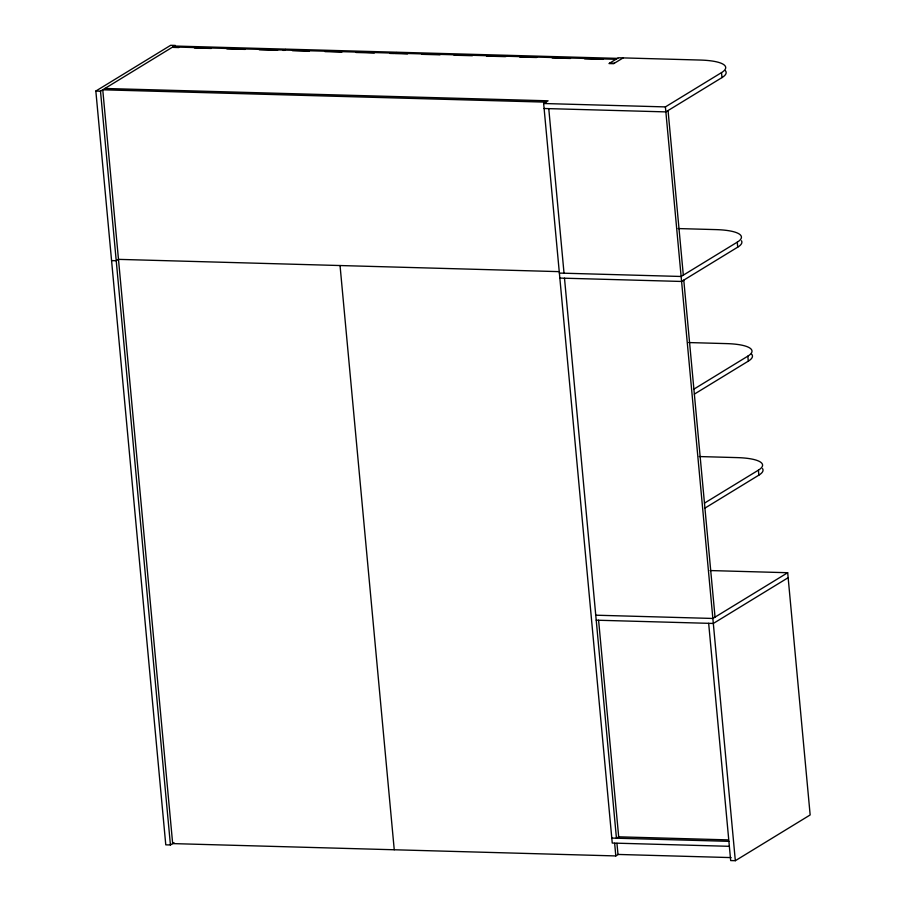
<?xml version="1.0" encoding="UTF-8"?>
<svg xmlns="http://www.w3.org/2000/svg" width="906" height="906" viewBox="0 0 906 906"><rect width="100%" height="100%" fill="white"/><g stroke="black" fill="none" stroke-linecap="round" stroke-linejoin="round"><path stroke-width="1.36" d="M95.843 91.042L170.668 45.3L175.322 45.425L100.498 91.178L95.843 91.042L165.775 844.834L170.43 844.97L174.054 842.75M283.261 50.453L285.435 49.128L175.447 46.059L173.273 47.395L178.912 47.554M284.054 50.476L286.239 49.139L396.228 52.208L394.042 53.545L389.807 53.42M118.652 259.263L116.228 260.735L111.574 260.611M505.627 56.648L507.802 55.311L617.79 58.38M729.353 846.317L612.252 843.056L543.645 103.511L548.073 100.804L104.926 88.471M623.124 57.905L613.645 63.692L608.991 63.567L618.47 57.769L700.304 60.056A44.269 10.781 -5.3 0 1 721.527 72.605L721.98 77.588L665.865 111.891L544.11 108.505M543.645 103.511L665.4 106.908L721.527 72.605M559.84 278.074L681.595 281.46L737.711 247.157L737.258 242.162L681.131 276.477L559.376 273.08M693.894 389.138L747.824 356.16L748.288 361.154L694.358 394.121M704.472 503.136L758.401 470.157L758.866 475.14L704.936 508.119M708.662 623.317L730.678 860.575L735.332 860.7L810.157 814.958L787.688 572.717L712.863 618.458L595.752 615.197M788.141 577.7L713.328 623.453L596.216 620.191M618.843 836.736L616.442 838.197L564.495 278.199M545.888 102.14L102.752 89.796L172.672 843.599L615.808 855.932L617.994 854.607L616.952 843.339M172.831 46.953L615.967 59.298M194.416 47.984L211.347 48.448M226.851 48.89L245.186 49.4M259.286 49.785L277.621 50.294M292.513 50.713L309.433 51.189M324.948 51.619L341.868 52.084M355.967 52.48L374.303 52.99M407.53 53.918L394.835 53.567L397.021 52.231L507.009 55.289L504.823 56.625L486.499 56.115M421.63 54.315L439.965 54.824M454.065 55.209L472.388 55.719M519.727 57.044L536.646 57.508M552.162 57.95L570.486 58.46M584.585 58.845L602.92 59.354M609.738 63.114L614.393 63.239M678.141 228.561L716.034 229.614A44.269 10.781 -5.3 0 1 737.258 242.162M118.482 259.365L558.798 271.63M688.719 342.559L726.612 343.612A44.269 10.781 -5.3 0 1 747.824 356.16M699.296 456.556L737.19 457.609A44.269 10.781 -5.3 0 1 758.401 470.157M710.077 570.554L787.688 572.717M728.322 839.885L618.685 836.827L598.594 620.225M611.788 838.073L728.888 841.334M617.926 854.437L731.108 857.597M668.05 110.555L683.317 275.141M683.781 280.124L715.038 617.122M665.4 106.908L735.332 860.7M548.764 108.629L564.03 273.216M614.642 843.271L615.808 855.932M340.044 265.537L394.246 849.76M100.498 91.178L170.43 844.97M741.459 240.747A44.269 10.781 -5.3 0 1 737.711 247.157M762.524 468.606A44.269 10.781 -5.3 0 1 758.866 475.14M751.425 353.963A44.269 10.781 -5.3 0 1 748.288 361.154M725.355 70.657A44.269 10.781 -5.3 0 1 721.98 77.588"/></g></svg>
